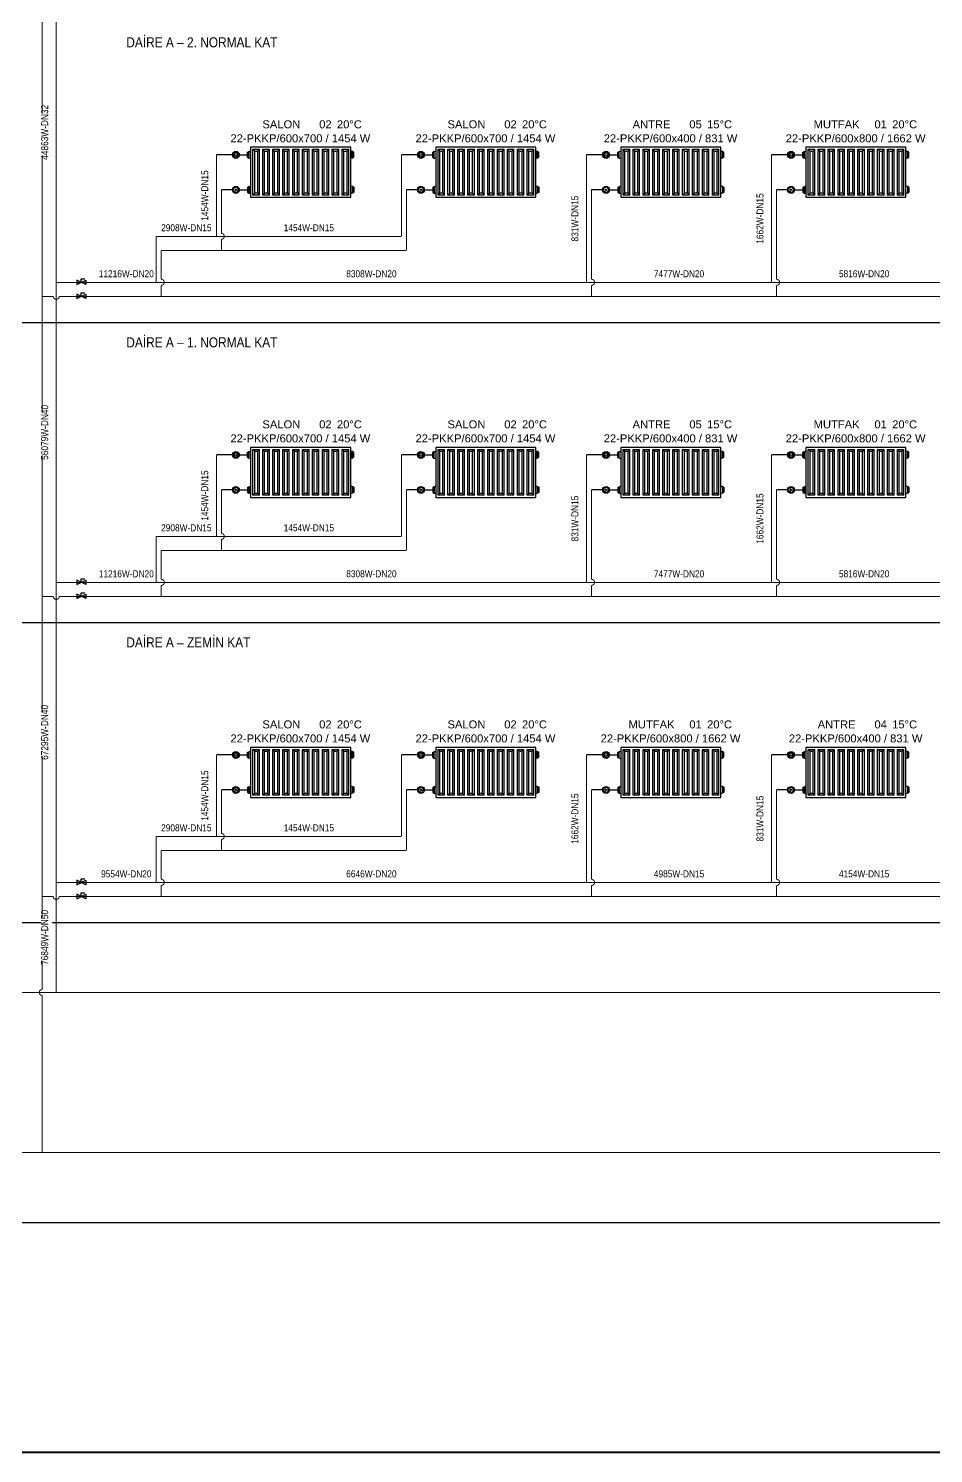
# Model space of a CAD drawing. Header units: centimetres. Extents: x -61 to 10101, y -10257 to 1521.
# Drawn here: x 1172 to 2077, y -4431 to -3006 of the extents above; entities that cross this region are included whole.
import ezdxf
from ezdxf.enums import TextEntityAlignment as Align

# ---------------------------------------------------------------- set-up
doc = ezdxf.new("R2010")
doc.units = ezdxf.units.CM
doc.linetypes.add('DASHED', pattern=[1.524, 1.27, -0.254])
doc.linetypes.add('ISITMA DONUS HATTI', pattern=[1.66, 1.57, -0.02, -0.07])
for name, color, linetype in [('MTY-ISITMA-DONUS-BORU', 30, 'ISITMA DONUS HATTI'), ('MTY-ISITMA-GIDIS-BORU', 10, 'Continuous'), ('MTY-RADYATÖR', 2, 'Continuous'), ('MTY-VANA', 1, 'Continuous'), ('ROTAS-ISITMA-CAP', 41, 'Continuous'), ('ROTAS-ISITMA-DONUS', 30, 'DASHED'), ('ROTAS-ISITMA-GIDIS', 10, 'Continuous'), ('ROTAS-KAT-BANDI', 8, 'Continuous'), ('ROTAS-MASKE', 7, 'Continuous'), ('ROTAS-PAFTA', 7, 'Continuous'), ('ROTAS-RADYATOR', 2, 'Continuous'), ('ROTAS-VANA', 1, 'Continuous'), ('ROTAS-YAZI', 7, 'Continuous')]:
    doc.layers.add(name, color=color, linetype=linetype)
doc.styles.add('MTYCAPLT', font='arial.ttf', dxfattribs={"width": 0.65, "height": 1})
doc.styles.add('ROTAS', font='arial.ttf')

# ---------------------------------------------------------------- blocks, each defined once
blk = doc.blocks.new('MTY-RADYATOR KOLON')
at = {"layer": 'MTY-ISITMA-DONUS-BORU'}
for p, q in [((11, 22.5), (0, 22.5)), ((17.9, 22.5), (26.3, 22.5))]:
    blk.add_line(p, q, dxfattribs=at)
at = {"layer": 'MTY-ISITMA-GIDIS-BORU'}
for p, q in [((11, 57.5), (-5, 57.5)), ((17.9, 57.5), (26.3, 57.5))]:
    blk.add_line(p, q, dxfattribs=at)
at = {"layer": 'MTY-RADYATÖR', "color": 15}
for p, q in [((11.7, 57.5), (12.5, 57.5)), ((12.3, 58.4), (11.9, 58.5)), ((12.8, 59.1), (12.5, 59.4)), ((13.4, 60), (13.6, 59.6)), ((14.5, 60.2), (14.5, 59.4)), ((15.5, 60), (15.3, 59.6)), ((16.1, 59.1), (16.4, 59.4)), ((17.2, 57.5), (16.4, 57.5)), ((16.6, 58.4), (17, 58.5)), ((26.3, 60.2), (27.2, 60.2)), ((26.3, 58.8), (26.3, 60.2)), ((26.3, 58.8), (27.2, 58.8)), ((26.3, 56.2), (26.3, 58.8)), ((27.2, 60.2), (27.2, 60.7)), ((27.2, 60.7), (27.8, 60.7)), ((27.2, 58.8), (27.2, 60.2)), ((27.2, 56.2), (27.2, 58.8)), ((27.8, 60.9), (28.8, 61)), ((27.8, 60.7), (27.8, 60.9)), ((27.8, 54.3), (27.8, 60.7)), ((31.6, 17.2), (31.6, 63)), ((31.6, 63), (38.2, 63)), ((33.4, 61.3), (31.6, 63)), ((33.4, 19), (33.4, 61.3)), ((33.4, 61.3), (36.5, 61.3)), ((36.5, 61.3), (38.2, 63)), ((36.5, 19), (36.5, 61.3)), ((38.2, 17.2), (38.2, 63)), ((41.5, 17.2), (41.5, 63)), ((43.3, 61.3), (41.5, 63)), ((41.5, 63), (48.1, 63)), ((43.3, 19), (43.3, 61.3)), ((43.3, 61.3), (46.4, 61.3)), ((46.4, 61.3), (48.1, 63)), ((46.4, 19), (46.4, 61.3)), ((48.1, 17.2), (48.1, 63)), ((51.5, 17.2), (51.5, 63)), ((53.2, 61.3), (51.5, 63)), ((51.5, 63), (58, 63)), ((53.2, 19), (53.2, 61.3)), ((53.2, 61.3), (56.3, 61.3)), ((56.3, 61.3), (58, 63)), ((56.3, 19), (56.3, 61.3)), ((58, 17.2), (58, 63)), ((61.4, 17.2), (61.4, 63)), ((61.4, 63), (67.9, 63)), ((63.1, 61.3), (61.4, 63)), ((63.1, 19), (63.1, 61.3)), ((63.1, 61.3), (66.2, 61.3)), ((66.2, 61.3), (67.9, 63)), ((66.2, 19), (66.2, 61.3)), ((67.9, 17.2), (67.9, 63)), ((71.3, 17.2), (71.3, 63)), ((71.3, 63), (77.8, 63)), ((73, 61.3), (71.3, 63)), ((73, 19), (73, 61.3)), ((73, 61.3), (76.1, 61.3)), ((76.1, 61.3), (77.8, 63)), ((76.1, 19), (76.1, 61.3)), ((77.8, 17.2), (77.8, 63)), ((81.2, 17.2), (81.2, 63)), ((81.2, 63), (87.7, 63)), ((82.9, 61.3), (81.2, 63)), ((82.9, 19), (82.9, 61.3)), ((82.9, 61.3), (86, 61.3)), ((86, 61.3), (87.7, 63)), ((86, 19), (86, 61.3)), ((87.7, 17.2), (87.7, 63)), ((91.1, 17.2), (91.1, 63)), ((91.1, 63), (97.6, 63)), ((92.8, 61.3), (91.1, 63)), ((92.8, 19), (92.8, 61.3)), ((92.8, 61.3), (95.9, 61.3)), ((95.9, 61.3), (97.6, 63)), ((95.9, 19), (95.9, 61.3)), ((97.6, 17.2), (97.6, 63)), ((101, 17.2), (101, 63)), ((101, 63), (107.5, 63)), ((102.7, 61.3), (101, 63)), ((102.7, 19), (102.7, 61.3)), ((102.7, 61.3), (105.8, 61.3)), ((105.8, 61.3), (107.5, 63)), ((105.8, 19), (105.8, 61.3)), ((107.5, 17.2), (107.5, 63)), ((110.9, 17.2), (110.9, 63)), ((110.9, 63), (117.4, 63)), ((112.6, 61.3), (110.9, 63)), ((112.6, 19), (112.6, 61.3)), ((112.6, 61.3), (115.7, 61.3)), ((115.7, 61.3), (117.4, 63)), ((115.7, 19), (115.7, 61.3)), ((117.4, 17.2), (117.4, 63)), ((120.8, 17.2), (120.8, 63)), ((120.8, 63), (127.3, 63)), ((122.5, 61.3), (120.8, 63)), ((122.5, 19), (122.5, 61.3)), ((122.5, 61.3), (125.6, 61.3)), ((125.6, 61.3), (127.3, 63)), ((125.6, 19), (125.6, 61.3)), ((127.3, 17.2), (127.3, 63)), ((130.8, 60.9), (129.8, 61)), ((130.8, 60.7), (130.8, 60.9)), ((130.8, 54.3), (130.8, 60.7)), ((131.4, 60.7), (130.8, 60.7)), ((131.4, 60.2), (131.4, 60.7)), ((132.3, 60.2), (131.4, 60.2)), ((131.4, 58.8), (131.4, 60.2)), ((132.3, 58.8), (131.4, 58.8)), ((131.4, 56.2), (131.4, 58.8)), ((132.3, 58.8), (132.3, 60.2)), ((132.3, 56.2), (132.3, 58.8)), ((12.3, 56.6), (11.9, 56.5)), ((12.8, 55.9), (12.5, 55.6)), ((13.4, 55), (13.6, 55.4)), ((14.5, 54.8), (14.5, 55.6)), ((15.5, 55), (15.3, 55.4)), ((16.1, 55.9), (16.4, 55.6)), ((16.6, 56.6), (17, 56.5)), ((26.3, 56.2), (27.2, 56.2)), ((26.3, 54.8), (26.3, 56.2)), ((26.3, 54.8), (27.2, 54.8)), ((27.2, 54.8), (27.2, 56.2)), ((27.2, 54.3), (27.2, 54.8)), ((27.2, 54.3), (27.8, 54.3)), ((27.8, 54.1), (27.8, 54.3)), ((27.8, 54.1), (28.8, 54)), ((130.8, 54.1), (129.8, 54)), ((131.4, 54.3), (130.8, 54.3)), ((130.8, 54.1), (130.8, 54.3)), ((132.3, 56.2), (131.4, 56.2)), ((131.4, 54.8), (131.4, 56.2)), ((132.3, 54.8), (131.4, 54.8)), ((131.4, 54.3), (131.4, 54.8)), ((132.3, 54.8), (132.3, 56.2)), ((15.2, 22.5), (13.8, 22.5)), ((26.3, 25.2), (27.2, 25.2)), ((26.3, 25.2), (26.3, 23.8)), ((26.3, 23.8), (27.2, 23.8)), ((26.3, 23.8), (26.3, 21.2)), ((26.3, 21.2), (27.2, 21.2)), ((26.3, 21.2), (26.3, 19.8)), ((26.3, 19.8), (27.2, 19.8)), ((27.2, 25.7), (27.8, 25.7)), ((27.2, 25.7), (27.2, 25.2)), ((27.2, 25.2), (27.2, 23.8)), ((27.2, 23.8), (27.2, 21.2)), ((27.2, 21.2), (27.2, 19.8)), ((27.2, 19.8), (27.2, 19.3)), ((27.2, 19.3), (27.8, 19.3)), ((27.8, 25.9), (28.8, 26)), ((27.8, 25.9), (27.8, 25.7)), ((27.8, 25.7), (27.8, 19.3)), ((27.8, 19.3), (27.8, 19.1)), ((27.8, 19.1), (28.8, 19)), ((33.4, 19), (31.6, 17.2)), ((38.2, 17.2), (31.6, 17.2)), ((36.5, 19), (33.4, 19)), ((36.5, 19), (38.2, 17.2)), ((43.3, 19), (41.5, 17.2)), ((48.1, 17.2), (41.5, 17.2)), ((46.4, 19), (43.3, 19)), ((46.4, 19), (48.1, 17.2)), ((53.2, 19), (51.5, 17.2)), ((58, 17.2), (51.5, 17.2)), ((56.3, 19), (53.2, 19)), ((56.3, 19), (58, 17.2)), ((63.1, 19), (61.4, 17.2)), ((67.9, 17.2), (61.4, 17.2)), ((66.2, 19), (63.1, 19)), ((66.2, 19), (67.9, 17.2)), ((73, 19), (71.3, 17.2)), ((77.8, 17.2), (71.3, 17.2)), ((76.1, 19), (73, 19)), ((76.1, 19), (77.8, 17.2)), ((82.9, 19), (81.2, 17.2)), ((87.7, 17.2), (81.2, 17.2)), ((86, 19), (82.9, 19)), ((86, 19), (87.7, 17.2)), ((92.8, 19), (91.1, 17.2)), ((97.6, 17.2), (91.1, 17.2)), ((95.9, 19), (92.8, 19)), ((95.9, 19), (97.6, 17.2)), ((102.7, 19), (101, 17.2)), ((107.5, 17.2), (101, 17.2)), ((105.8, 19), (102.7, 19)), ((105.8, 19), (107.5, 17.2)), ((112.6, 19), (110.9, 17.2)), ((117.4, 17.2), (110.9, 17.2)), ((115.7, 19), (112.6, 19)), ((115.7, 19), (117.4, 17.2)), ((122.5, 19), (120.8, 17.2)), ((127.3, 17.2), (120.8, 17.2)), ((125.6, 19), (122.5, 19)), ((125.6, 19), (127.3, 17.2)), ((130.8, 25.9), (129.8, 26)), ((130.8, 19.1), (129.8, 19)), ((130.8, 25.9), (130.8, 25.7)), ((130.8, 25.7), (130.8, 19.3)), ((131.4, 25.7), (130.8, 25.7)), ((130.8, 19.3), (130.8, 19.1)), ((131.4, 19.3), (130.8, 19.3)), ((131.4, 25.7), (131.4, 25.2)), ((132.3, 25.2), (131.4, 25.2)), ((131.4, 25.2), (131.4, 23.8)), ((132.3, 23.8), (131.4, 23.8)), ((131.4, 23.8), (131.4, 21.2)), ((132.3, 21.2), (131.4, 21.2)), ((131.4, 21.2), (131.4, 19.8)), ((132.3, 19.8), (131.4, 19.8)), ((131.4, 19.8), (131.4, 19.3)), ((132.3, 25.2), (132.3, 23.8)), ((132.3, 23.8), (132.3, 21.2)), ((132.3, 21.2), (132.3, 19.8))]:
    blk.add_line(p, q, dxfattribs=at)
blk.add_lwpolyline([(129.3, 65), (29.3, 65), (29.3, 15), (129.3, 15)], close=True, dxfattribs=at)
for centre, radius in [((14.5, 57.5), 3.45), ((14.5, 57.5), 2.72), ((14.5, 57.5), 1.41), ((14.5, 22.5), 3.45), ((14.5, 22.5), 0.697)]:
    blk.add_circle(centre, radius, dxfattribs=at)
for centre, radius, start, end in [((28.7, 61.6), 0.575, 274, 350), ((129.8, 61.6), 0.575, 190, 266), ((28.7, 53.4), 0.575, 10, 86), ((129.8, 53.4), 0.575, 94, 170), ((12.6, 23.9), 0.622, 108, 180), ((10.3, 22.5), 2.15, 320.2532, 39.7468), ((12.6, 21.1), 0.622, 180, 252), ((12.5, 28.5), 4.01, 267.9571, 308.0429), ((13.1, 18.2), 2.44, 37.6114, 106.3886), ((15.2, 24.7), 0.622, 36, 108), ((15.2, 20.3), 0.622, 252, 324), ((18.5, 25.4), 2.8, 186.5365, 245.4635), ((18.3, 19.7), 2.6, 112.1116, 175.8884), ((16.8, 22.5), 0.622, 324, 36), ((28.7, 26.6), 0.575, 274, 350), ((28.7, 18.4), 0.575, 10, 86), ((129.8, 26.6), 0.575, 190, 266), ((129.8, 18.4), 0.575, 94, 170)]:
    blk.add_arc(centre, radius, start, end, dxfattribs=at)
at = {"layer": 'MTY-RADYATÖR', "color": 2, "style": 'MTYCAPLT', "width": 0.65}
for tag, p, height in [('MAHAL_001', (63.5, 86), 10), ('RAD_001', (69.6, 72.5), 10), ('NO_001', (33.9, 42.2), 15), ('DERECE_001', (86.3, 32.4), 10)]:
    blk.add_attdef(tag, p, '', height=height, dxfattribs=at)
blk = doc.blocks.new('MTY-KURESEL VANA')
at = {"layer": 'MTY-VANA'}
for p, q in [((0, 0), (0, 8)), ((0, 8), (8, 8))]:
    blk.add_line(p, q, dxfattribs=at)
blk.add_lwpolyline([(-10, 5), (-10, -5), (10, 5), (10, -5), (-10, 5)], dxfattribs=at)
at = {"layer": 'MTY-VANA', "style": 'MTYCAPLT', "width": 0.65}
blk.add_attdef('CAP', text='', height=10, dxfattribs=at).set_placement((-1.1, 0), align=Align.CENTER)

msp = doc.modelspace()

# ---------------------------------------------------------------- linework, layer by layer
at = {"layer": 'ROTAS-ISITMA-DONUS', "ltscale": 12, "const_width": 1}
for points in [[(1186, -4130), (1186, -3973, -1), (1186, -3967), (1186, -1955)], [(1365, -3228), (1365, -3217, 1), (1365, -3211), (1365, -3167.5)], [(1735, -3274), (1735, -3263, 1), (1735, -3257), (1735, -3167.5)], [(1920, -3274), (1920, -3263, 1), (1920, -3257), (1920, -3167.5)], [(1305, -3274), (1305, -3263, 1), (1305, -3257), (1305, -3228)], [(1186, -3274), (1197, -3274, 1), (1203, -3274), (1240, -3274)], [(1365, -3528), (1365, -3517, 1), (1365, -3511), (1365, -3467.5)], [(1735, -3574), (1735, -3563, 1), (1735, -3557), (1735, -3467.5)], [(1920, -3574), (1920, -3563, 1), (1920, -3557), (1920, -3467.5)], [(1305, -3574), (1305, -3563, 1), (1305, -3557), (1305, -3528)], [(1186, -3574), (1197, -3574, 1), (1203, -3574), (1240, -3574)], [(1365, -3828), (1365, -3817, 1), (1365, -3811), (1365, -3767.5)], [(1735, -3874), (1735, -3863, 1), (1735, -3857), (1735, -3767.5)], [(1920, -3874), (1920, -3863, 1), (1920, -3857), (1920, -3767.5)], [(1305, -3874), (1305, -3863, 1), (1305, -3857), (1305, -3828)], [(1186, -3874), (1197, -3874, 1), (1203, -3874), (1240, -3874)]]:
    msp.add_lwpolyline(points, format="xyb", dxfattribs=at)
for points in [[(1550, -3228), (1550, -3167.5)], [(1305, -3228), (1550, -3228)], [(1240, -3274), (2660, -3274)], [(1550, -3528), (1550, -3467.5)], [(1305, -3528), (1550, -3528)], [(1240, -3574), (2660, -3574)], [(1550, -3828), (1550, -3767.5)], [(1305, -3828), (1550, -3828)], [(1240, -3874), (2475, -3874)], [(312, -4130), (3286, -4130)]]:
    msp.add_lwpolyline(points, dxfattribs=at)
at = {"layer": 'ROTAS-ISITMA-GIDIS', "const_width": 1}
for points in [[(1200, -3970), (1200, -1940)], [(1360, -3214), (1360, -3132.5)], [(1545, -3214), (1545, -3132.5)], [(1730, -3260), (1730, -3132.5)], [(1915, -3260), (1915, -3132.5)], [(1300, -3260), (1300, -3214)], [(1300, -3214), (1545, -3214)], [(1200, -3260), (1240, -3260)], [(1240, -3260), (2655, -3260)], [(1360, -3514), (1360, -3432.5)], [(1545, -3514), (1545, -3432.5)], [(1730, -3560), (1730, -3432.5)], [(1915, -3560), (1915, -3432.5)], [(1300, -3560), (1300, -3514)], [(1300, -3514), (1545, -3514)], [(1200, -3560), (1240, -3560)], [(1240, -3560), (2655, -3560)], [(1360, -3814), (1360, -3732.5)], [(1545, -3814), (1545, -3732.5)], [(1730, -3860), (1730, -3732.5)], [(1915, -3860), (1915, -3732.5)], [(1300, -3860), (1300, -3814)], [(1300, -3814), (1545, -3814)], [(1200, -3860), (1240, -3860)], [(1240, -3860), (2470, -3860)], [(312, -3970), (3300, -3970), (3300, -3970)]]:
    msp.add_lwpolyline(points, dxfattribs=at)
at = {"layer": 'ROTAS-KAT-BANDI'}
for points in [[(0, -3300), (5400, -3300)], [(0, -3600), (5400, -3600)], [(0, -3900), (5400, -3900)], [(0, -4200), (5400, -4200)]]:
    msp.add_lwpolyline(points, dxfattribs=at)

# ---------------------------------------------------------------- block references
at = {"layer": 'ROTAS-VANA', "xscale": 0.45, "yscale": 0.45}
for p in [(1225, -3260), (1225, -3274), (1225, -3560), (1225, -3574), (1225, -3860), (1225, -3874)]:
    msp.add_blockref('MTY-KURESEL VANA', p, dxfattribs=at)

# ---------------------------------------------------------------- wipeouts: each hides what was drawn before it
for points in [[(1267.5, -3030.5), (1389.8, -3030.5), (1389.8, -3015.5), (1267.5, -3015.5)], [(1382.4, -3122), (1501.6, -3122), (1501.6, -3110), (1382.4, -3110)], [(1567.4, -3122), (1686.6, -3122), (1686.6, -3110), (1567.4, -3110)], [(1754.8, -3122), (1869.2, -3122), (1869.2, -3110), (1754.8, -3110)], [(1937.4, -3122), (2056.6, -3122), (2056.6, -3110), (1937.4, -3110)], [(1267.5, -3330.5), (1389.8, -3330.5), (1389.8, -3315.5), (1267.5, -3315.5)], [(1382.4, -3422), (1501.6, -3422), (1501.6, -3410), (1382.4, -3410)], [(1567.4, -3422), (1686.6, -3422), (1686.6, -3410), (1567.4, -3410)], [(1754.8, -3422), (1869.2, -3422), (1869.2, -3410), (1754.8, -3410)], [(1937.4, -3422), (2056.6, -3422), (2056.6, -3410), (1937.4, -3410)], [(1267.5, -3630.5), (1369.4, -3630.5), (1369.4, -3615.5), (1267.5, -3615.5)], [(1382.4, -3722), (1501.6, -3722), (1501.6, -3710), (1382.4, -3710)], [(1567.4, -3722), (1686.6, -3722), (1686.6, -3710), (1567.4, -3710)], [(1752.4, -3722), (1871.6, -3722), (1871.6, -3710), (1752.4, -3710)], [(1939.8, -3722), (2054.2, -3722), (2054.2, -3710), (1939.8, -3710)]]:
    msp.add_wipeout(points).dxf.layer = 'ROTAS-MASKE'

# ---------------------------------------------------------------- next in the draw order: texts
at = {"layer": 'ROTAS-YAZI', "style": 'ROTAS', "width": 0.85}
for s, p in [('DAİRE A – 2. NORMAL KAT', (1270, -3028)), ('DAİRE A – 1. NORMAL KAT', (1270, -3328)), ('DAİRE A – ZEMİN KAT', (1270, -3628))]:
    msp.add_text(s, height=10, dxfattribs=at).set_placement(p, align=Align.BOTTOM_LEFT)

# ---------------------------------------------------------------- next in the draw order: wipeouts: each hides what was drawn before it
for points in [[(1195.8, -3133.1), (1195.8, -3090.4), (1185.2, -3090.4), (1185.2, -3133.1)], [(1409, -3108), (1437, -3108), (1437, -3096), (1409, -3096)], [(1460.2, -3108), (1473.8, -3108), (1473.8, -3096), (1460.2, -3096)], [(1594, -3108), (1622, -3108), (1622, -3096), (1594, -3096)], [(1645.2, -3108), (1658.8, -3108), (1658.8, -3096), (1645.2, -3096)], [(1779, -3108), (1807, -3108), (1807, -3096), (1779, -3096)], [(1830.2, -3108), (1843.8, -3108), (1843.8, -3096), (1830.2, -3096)], [(1961.6, -3108), (1994.4, -3108), (1994.4, -3096), (1961.6, -3096)], [(2015.2, -3108), (2028.8, -3108), (2028.8, -3096), (2015.2, -3096)], [(1431.2, -3212.8), (1470.3, -3212.8), (1470.3, -3202.2), (1431.2, -3202.2)], [(1246.9, -3258.8), (1289.6, -3258.8), (1289.6, -3248.2), (1246.9, -3248.2)], [(1493.7, -3258.8), (1532.8, -3258.8), (1532.8, -3248.2), (1493.7, -3248.2)], [(1801.2, -3258.8), (1840.3, -3258.8), (1840.3, -3248.2), (1801.2, -3248.2)], [(1986.2, -3258.8), (2025.3, -3258.8), (2025.3, -3248.2), (1986.2, -3248.2)], [(1195.8, -3433.1), (1195.8, -3390.4), (1185.2, -3390.4), (1185.2, -3433.1)], [(1409, -3408), (1437, -3408), (1437, -3396), (1409, -3396)], [(1460.2, -3408), (1473.8, -3408), (1473.8, -3396), (1460.2, -3396)], [(1594, -3408), (1622, -3408), (1622, -3396), (1594, -3396)], [(1645.2, -3408), (1658.8, -3408), (1658.8, -3396), (1645.2, -3396)], [(1779, -3408), (1807, -3408), (1807, -3396), (1779, -3396)], [(1830.2, -3408), (1843.8, -3408), (1843.8, -3396), (1830.2, -3396)], [(1961.6, -3408), (1994.4, -3408), (1994.4, -3396), (1961.6, -3396)], [(2015.2, -3408), (2028.8, -3408), (2028.8, -3396), (2015.2, -3396)], [(1431.2, -3512.8), (1470.3, -3512.8), (1470.3, -3502.2), (1431.2, -3502.2)], [(1246.9, -3558.8), (1289.6, -3558.8), (1289.6, -3548.2), (1246.9, -3548.2)], [(1493.7, -3558.8), (1532.8, -3558.8), (1532.8, -3548.2), (1493.7, -3548.2)], [(1801.2, -3558.8), (1840.3, -3558.8), (1840.3, -3548.2), (1801.2, -3548.2)], [(1986.2, -3558.8), (2025.3, -3558.8), (2025.3, -3548.2), (1986.2, -3548.2)], [(1195.8, -3733.1), (1195.8, -3690.4), (1185.2, -3690.4), (1185.2, -3733.1)], [(1409, -3708), (1437, -3708), (1437, -3696), (1409, -3696)], [(1460.2, -3708), (1473.8, -3708), (1473.8, -3696), (1460.2, -3696)], [(1594, -3708), (1622, -3708), (1622, -3696), (1594, -3696)], [(1645.2, -3708), (1658.8, -3708), (1658.8, -3696), (1645.2, -3696)], [(1776.6, -3708), (1809.4, -3708), (1809.4, -3696), (1776.6, -3696)], [(1830.2, -3708), (1843.8, -3708), (1843.8, -3696), (1830.2, -3696)], [(1964, -3708), (1992, -3708), (1992, -3696), (1964, -3696)], [(2015.2, -3708), (2028.8, -3708), (2028.8, -3696), (2015.2, -3696)], [(1431.2, -3812.8), (1470.3, -3812.8), (1470.3, -3802.2), (1431.2, -3802.2)], [(1248.7, -3858.8), (1287.8, -3858.8), (1287.8, -3848.2), (1248.7, -3848.2)], [(1493.7, -3858.8), (1532.8, -3858.8), (1532.8, -3848.2), (1493.7, -3848.2)], [(1801.2, -3858.8), (1840.3, -3858.8), (1840.3, -3848.2), (1801.2, -3848.2)], [(1986.2, -3858.8), (2025.3, -3858.8), (2025.3, -3848.2), (1986.2, -3848.2)], [(1195.8, -3938.1), (1195.8, -3895.4), (1185.2, -3895.4), (1185.2, -3938.1)]]:
    msp.add_wipeout(points).dxf.layer = 'ROTAS-MASKE'

# ---------------------------------------------------------------- next in the draw order: texts
at = {"layer": 'ROTAS-ISITMA-CAP', "style": 'ROTAS', "width": 0.85}
for s, p in [('44863W-DN32', (1194, -3110)), ('56079W-DN40', (1194, -3410)), ('67295W-DN40', (1194, -3710)), ('76849W-DN50', (1194, -3915))]:
    msp.add_text(s, height=7, rotation=90, dxfattribs=at).set_placement(p, align=Align.BOTTOM_CENTER)
for s, p in [('1454W-DN15', (1452.5, -3211)), ('11216W-DN20', (1270, -3257)), ('8308W-DN20', (1515, -3257)), ('7477W-DN20', (1822.5, -3257)), ('5816W-DN20', (2007.5, -3257)), ('1454W-DN15', (1452.5, -3511)), ('11216W-DN20', (1270, -3557)), ('8308W-DN20', (1515, -3557)), ('7477W-DN20', (1822.5, -3557)), ('5816W-DN20', (2007.5, -3557)), ('1454W-DN15', (1452.5, -3811)), ('9554W-DN20', (1270, -3857)), ('6646W-DN20', (1515, -3857)), ('4985W-DN15', (1822.5, -3857)), ('4154W-DN15', (2007.5, -3857))]:
    msp.add_text(s, height=7, dxfattribs=at).set_placement(p, align=Align.BOTTOM_CENTER)

# ---------------------------------------------------------------- next in the draw order: wipeouts: each hides what was drawn before it
for points in [[(1479.4, -3108), (1502.6, -3108), (1502.6, -3096), (1479.4, -3096)], [(1664.4, -3108), (1687.6, -3108), (1687.6, -3096), (1664.4, -3096)], [(1849.4, -3108), (1872.6, -3108), (1872.6, -3096), (1849.4, -3096)], [(2034.4, -3108), (2057.6, -3108), (2057.6, -3096), (2034.4, -3096)], [(1479.4, -3408), (1502.6, -3408), (1502.6, -3396), (1479.4, -3396)], [(1664.4, -3408), (1687.6, -3408), (1687.6, -3396), (1664.4, -3396)], [(1849.4, -3408), (1872.6, -3408), (1872.6, -3396), (1849.4, -3396)], [(2034.4, -3408), (2057.6, -3408), (2057.6, -3396), (2034.4, -3396)], [(1479.4, -3708), (1502.6, -3708), (1502.6, -3696), (1479.4, -3696)], [(1664.4, -3708), (1687.6, -3708), (1687.6, -3696), (1664.4, -3696)], [(1849.4, -3708), (1872.6, -3708), (1872.6, -3696), (1849.4, -3696)], [(2034.4, -3708), (2057.6, -3708), (2057.6, -3696), (2034.4, -3696)]]:
    msp.add_wipeout(points).dxf.layer = 'ROTAS-MASKE'

# ---------------------------------------------------------------- next in the draw order: block references
at = {"layer": 'ROTAS-RADYATOR'}
ref = msp.add_blockref('MTY-RADYATOR KOLON', (1365, -3190), dxfattribs=at)
ref.add_attrib('RAD_001', '22-PKKP/600x700 / 1454 W', dxfattribs={"layer": 'MTY-RADYATÖR', "color": 2, "height": 8, "style": 'MTYCAPLT'}).set_placement((1444, -3116), align=Align.MIDDLE_CENTER)
ref.add_attrib('NO_001', '02', dxfattribs={"layer": 'MTY-RADYATÖR', "color": 2, "height": 8, "style": 'MTYCAPLT'}).set_placement((1469, -3102), align=Align.MIDDLE_CENTER)
ref.add_attrib('DERECE_001', '20°C', dxfattribs={"layer": 'MTY-RADYATÖR', "color": 2, "height": 8, "style": 'MTYCAPLT'}).set_placement((1493, -3102), align=Align.MIDDLE_CENTER)
ref.add_attrib('MAHAL_001', 'SALON', dxfattribs={"layer": 'MTY-RADYATÖR', "color": 2, "height": 8, "style": 'MTYCAPLT'}).set_placement((1425, -3102), align=Align.MIDDLE_CENTER)
ref = msp.add_blockref('MTY-RADYATOR KOLON', (1550, -3190), dxfattribs=at)
ref.add_attrib('RAD_001', '22-PKKP/600x700 / 1454 W', dxfattribs={"layer": 'MTY-RADYATÖR', "color": 2, "height": 8, "style": 'MTYCAPLT'}).set_placement((1629, -3116), align=Align.MIDDLE_CENTER)
ref.add_attrib('NO_001', '02', dxfattribs={"layer": 'MTY-RADYATÖR', "color": 2, "height": 8, "style": 'MTYCAPLT'}).set_placement((1654, -3102), align=Align.MIDDLE_CENTER)
ref.add_attrib('DERECE_001', '20°C', dxfattribs={"layer": 'MTY-RADYATÖR', "color": 2, "height": 8, "style": 'MTYCAPLT'}).set_placement((1678, -3102), align=Align.MIDDLE_CENTER)
ref.add_attrib('MAHAL_001', 'SALON', dxfattribs={"layer": 'MTY-RADYATÖR', "color": 2, "height": 8, "style": 'MTYCAPLT'}).set_placement((1610, -3102), align=Align.MIDDLE_CENTER)
ref = msp.add_blockref('MTY-RADYATOR KOLON', (1735, -3190), dxfattribs=at)
ref.add_attrib('RAD_001', '22-PKKP/600x400 / 831 W', dxfattribs={"layer": 'MTY-RADYATÖR', "color": 2, "height": 8, "style": 'MTYCAPLT'}).set_placement((1814, -3116), align=Align.MIDDLE_CENTER)
ref.add_attrib('NO_001', '05', dxfattribs={"layer": 'MTY-RADYATÖR', "color": 2, "height": 8, "style": 'MTYCAPLT'}).set_placement((1839, -3102), align=Align.MIDDLE_CENTER)
ref.add_attrib('DERECE_001', '15°C', dxfattribs={"layer": 'MTY-RADYATÖR', "color": 2, "height": 8, "style": 'MTYCAPLT'}).set_placement((1863, -3102), align=Align.MIDDLE_CENTER)
ref.add_attrib('MAHAL_001', 'ANTRE', dxfattribs={"layer": 'MTY-RADYATÖR', "color": 2, "height": 8, "style": 'MTYCAPLT'}).set_placement((1795, -3102), align=Align.MIDDLE_CENTER)
ref = msp.add_blockref('MTY-RADYATOR KOLON', (1920, -3190), dxfattribs=at)
ref.add_attrib('RAD_001', '22-PKKP/600x800 / 1662 W', dxfattribs={"layer": 'MTY-RADYATÖR', "color": 2, "height": 8, "style": 'MTYCAPLT'}).set_placement((1999, -3116), align=Align.MIDDLE_CENTER)
ref.add_attrib('NO_001', '01', dxfattribs={"layer": 'MTY-RADYATÖR', "color": 2, "height": 8, "style": 'MTYCAPLT'}).set_placement((2024, -3102), align=Align.MIDDLE_CENTER)
ref.add_attrib('DERECE_001', '20°C', dxfattribs={"layer": 'MTY-RADYATÖR', "color": 2, "height": 8, "style": 'MTYCAPLT'}).set_placement((2048, -3102), align=Align.MIDDLE_CENTER)
ref.add_attrib('MAHAL_001', 'MUTFAK', dxfattribs={"layer": 'MTY-RADYATÖR', "color": 2, "height": 8, "style": 'MTYCAPLT'}).set_placement((1980, -3102), align=Align.MIDDLE_CENTER)
ref = msp.add_blockref('MTY-RADYATOR KOLON', (1365, -3490), dxfattribs=at)
ref.add_attrib('RAD_001', '22-PKKP/600x700 / 1454 W', dxfattribs={"layer": 'MTY-RADYATÖR', "color": 2, "height": 8, "style": 'MTYCAPLT'}).set_placement((1444, -3416), align=Align.MIDDLE_CENTER)
ref.add_attrib('NO_001', '02', dxfattribs={"layer": 'MTY-RADYATÖR', "color": 2, "height": 8, "style": 'MTYCAPLT'}).set_placement((1469, -3402), align=Align.MIDDLE_CENTER)
ref.add_attrib('DERECE_001', '20°C', dxfattribs={"layer": 'MTY-RADYATÖR', "color": 2, "height": 8, "style": 'MTYCAPLT'}).set_placement((1493, -3402), align=Align.MIDDLE_CENTER)
ref.add_attrib('MAHAL_001', 'SALON', dxfattribs={"layer": 'MTY-RADYATÖR', "color": 2, "height": 8, "style": 'MTYCAPLT'}).set_placement((1425, -3402), align=Align.MIDDLE_CENTER)
ref = msp.add_blockref('MTY-RADYATOR KOLON', (1550, -3490), dxfattribs=at)
ref.add_attrib('RAD_001', '22-PKKP/600x700 / 1454 W', dxfattribs={"layer": 'MTY-RADYATÖR', "color": 2, "height": 8, "style": 'MTYCAPLT'}).set_placement((1629, -3416), align=Align.MIDDLE_CENTER)
ref.add_attrib('NO_001', '02', dxfattribs={"layer": 'MTY-RADYATÖR', "color": 2, "height": 8, "style": 'MTYCAPLT'}).set_placement((1654, -3402), align=Align.MIDDLE_CENTER)
ref.add_attrib('DERECE_001', '20°C', dxfattribs={"layer": 'MTY-RADYATÖR', "color": 2, "height": 8, "style": 'MTYCAPLT'}).set_placement((1678, -3402), align=Align.MIDDLE_CENTER)
ref.add_attrib('MAHAL_001', 'SALON', dxfattribs={"layer": 'MTY-RADYATÖR', "color": 2, "height": 8, "style": 'MTYCAPLT'}).set_placement((1610, -3402), align=Align.MIDDLE_CENTER)
ref = msp.add_blockref('MTY-RADYATOR KOLON', (1735, -3490), dxfattribs=at)
ref.add_attrib('RAD_001', '22-PKKP/600x400 / 831 W', dxfattribs={"layer": 'MTY-RADYATÖR', "color": 2, "height": 8, "style": 'MTYCAPLT'}).set_placement((1814, -3416), align=Align.MIDDLE_CENTER)
ref.add_attrib('NO_001', '05', dxfattribs={"layer": 'MTY-RADYATÖR', "color": 2, "height": 8, "style": 'MTYCAPLT'}).set_placement((1839, -3402), align=Align.MIDDLE_CENTER)
ref.add_attrib('DERECE_001', '15°C', dxfattribs={"layer": 'MTY-RADYATÖR', "color": 2, "height": 8, "style": 'MTYCAPLT'}).set_placement((1863, -3402), align=Align.MIDDLE_CENTER)
ref.add_attrib('MAHAL_001', 'ANTRE', dxfattribs={"layer": 'MTY-RADYATÖR', "color": 2, "height": 8, "style": 'MTYCAPLT'}).set_placement((1795, -3402), align=Align.MIDDLE_CENTER)
ref = msp.add_blockref('MTY-RADYATOR KOLON', (1920, -3490), dxfattribs=at)
ref.add_attrib('RAD_001', '22-PKKP/600x800 / 1662 W', dxfattribs={"layer": 'MTY-RADYATÖR', "color": 2, "height": 8, "style": 'MTYCAPLT'}).set_placement((1999, -3416), align=Align.MIDDLE_CENTER)
ref.add_attrib('NO_001', '01', dxfattribs={"layer": 'MTY-RADYATÖR', "color": 2, "height": 8, "style": 'MTYCAPLT'}).set_placement((2024, -3402), align=Align.MIDDLE_CENTER)
ref.add_attrib('DERECE_001', '20°C', dxfattribs={"layer": 'MTY-RADYATÖR', "color": 2, "height": 8, "style": 'MTYCAPLT'}).set_placement((2048, -3402), align=Align.MIDDLE_CENTER)
ref.add_attrib('MAHAL_001', 'MUTFAK', dxfattribs={"layer": 'MTY-RADYATÖR', "color": 2, "height": 8, "style": 'MTYCAPLT'}).set_placement((1980, -3402), align=Align.MIDDLE_CENTER)
ref = msp.add_blockref('MTY-RADYATOR KOLON', (1365, -3790), dxfattribs=at)
ref.add_attrib('RAD_001', '22-PKKP/600x700 / 1454 W', dxfattribs={"layer": 'MTY-RADYATÖR', "color": 2, "height": 8, "style": 'MTYCAPLT'}).set_placement((1444, -3716), align=Align.MIDDLE_CENTER)
ref.add_attrib('NO_001', '02', dxfattribs={"layer": 'MTY-RADYATÖR', "color": 2, "height": 8, "style": 'MTYCAPLT'}).set_placement((1469, -3702), align=Align.MIDDLE_CENTER)
ref.add_attrib('DERECE_001', '20°C', dxfattribs={"layer": 'MTY-RADYATÖR', "color": 2, "height": 8, "style": 'MTYCAPLT'}).set_placement((1493, -3702), align=Align.MIDDLE_CENTER)
ref.add_attrib('MAHAL_001', 'SALON', dxfattribs={"layer": 'MTY-RADYATÖR', "color": 2, "height": 8, "style": 'MTYCAPLT'}).set_placement((1425, -3702), align=Align.MIDDLE_CENTER)
ref = msp.add_blockref('MTY-RADYATOR KOLON', (1550, -3790), dxfattribs=at)
ref.add_attrib('RAD_001', '22-PKKP/600x700 / 1454 W', dxfattribs={"layer": 'MTY-RADYATÖR', "color": 2, "height": 8, "style": 'MTYCAPLT'}).set_placement((1629, -3716), align=Align.MIDDLE_CENTER)
ref.add_attrib('NO_001', '02', dxfattribs={"layer": 'MTY-RADYATÖR', "color": 2, "height": 8, "style": 'MTYCAPLT'}).set_placement((1654, -3702), align=Align.MIDDLE_CENTER)
ref.add_attrib('DERECE_001', '20°C', dxfattribs={"layer": 'MTY-RADYATÖR', "color": 2, "height": 8, "style": 'MTYCAPLT'}).set_placement((1678, -3702), align=Align.MIDDLE_CENTER)
ref.add_attrib('MAHAL_001', 'SALON', dxfattribs={"layer": 'MTY-RADYATÖR', "color": 2, "height": 8, "style": 'MTYCAPLT'}).set_placement((1610, -3702), align=Align.MIDDLE_CENTER)
ref = msp.add_blockref('MTY-RADYATOR KOLON', (1735, -3790), dxfattribs=at)
ref.add_attrib('RAD_001', '22-PKKP/600x800 / 1662 W', dxfattribs={"layer": 'MTY-RADYATÖR', "color": 2, "height": 8, "style": 'MTYCAPLT'}).set_placement((1814, -3716), align=Align.MIDDLE_CENTER)
ref.add_attrib('NO_001', '01', dxfattribs={"layer": 'MTY-RADYATÖR', "color": 2, "height": 8, "style": 'MTYCAPLT'}).set_placement((1839, -3702), align=Align.MIDDLE_CENTER)
ref.add_attrib('DERECE_001', '20°C', dxfattribs={"layer": 'MTY-RADYATÖR', "color": 2, "height": 8, "style": 'MTYCAPLT'}).set_placement((1863, -3702), align=Align.MIDDLE_CENTER)
ref.add_attrib('MAHAL_001', 'MUTFAK', dxfattribs={"layer": 'MTY-RADYATÖR', "color": 2, "height": 8, "style": 'MTYCAPLT'}).set_placement((1795, -3702), align=Align.MIDDLE_CENTER)
ref = msp.add_blockref('MTY-RADYATOR KOLON', (1920, -3790), dxfattribs=at)
ref.add_attrib('RAD_001', '22-PKKP/600x400 / 831 W', dxfattribs={"layer": 'MTY-RADYATÖR', "color": 2, "height": 8, "style": 'MTYCAPLT'}).set_placement((1999, -3716), align=Align.MIDDLE_CENTER)
ref.add_attrib('NO_001', '04', dxfattribs={"layer": 'MTY-RADYATÖR', "color": 2, "height": 8, "style": 'MTYCAPLT'}).set_placement((2024, -3702), align=Align.MIDDLE_CENTER)
ref.add_attrib('DERECE_001', '15°C', dxfattribs={"layer": 'MTY-RADYATÖR', "color": 2, "height": 8, "style": 'MTYCAPLT'}).set_placement((2048, -3702), align=Align.MIDDLE_CENTER)
ref.add_attrib('MAHAL_001', 'ANTRE', dxfattribs={"layer": 'MTY-RADYATÖR', "color": 2, "height": 8, "style": 'MTYCAPLT'}).set_placement((1980, -3702), align=Align.MIDDLE_CENTER)

# ---------------------------------------------------------------- next in the draw order: wipeouts: each hides what was drawn before it
for points in [[(1355.8, -3194.6), (1355.8, -3155.4), (1345.2, -3155.4), (1345.2, -3194.6)], [(1725.8, -3215.8), (1725.8, -3180.2), (1715.2, -3180.2), (1715.2, -3215.8)], [(1910.8, -3217.6), (1910.8, -3178.4), (1900.2, -3178.4), (1900.2, -3217.6)], [(1355.8, -3494.6), (1355.8, -3455.4), (1345.2, -3455.4), (1345.2, -3494.6)], [(1725.8, -3515.8), (1725.8, -3480.2), (1715.2, -3480.2), (1715.2, -3515.8)], [(1910.8, -3517.6), (1910.8, -3478.4), (1900.2, -3478.4), (1900.2, -3517.6)], [(1355.8, -3794.6), (1355.8, -3755.4), (1345.2, -3755.4), (1345.2, -3794.6)], [(1725.8, -3817.6), (1725.8, -3778.4), (1715.2, -3778.4), (1715.2, -3817.6)], [(1910.8, -3815.8), (1910.8, -3780.2), (1900.2, -3780.2), (1900.2, -3815.8)]]:
    msp.add_wipeout(points).dxf.layer = 'ROTAS-MASKE'

# ---------------------------------------------------------------- next in the draw order: texts
at = {"layer": 'ROTAS-ISITMA-CAP', "style": 'ROTAS', "width": 0.85}
for s, p in [('1454W-DN15', (1354, -3173.2)), ('831W-DN15', (1724, -3196.2)), ('1662W-DN15', (1909, -3196.2)), ('1454W-DN15', (1354, -3473.2)), ('831W-DN15', (1724, -3496.2)), ('1662W-DN15', (1909, -3496.2)), ('1454W-DN15', (1354, -3773.2)), ('1662W-DN15', (1724, -3796.2)), ('831W-DN15', (1909, -3796.2))]:
    msp.add_text(s, height=7, rotation=90, dxfattribs=at).set_placement(p, align=Align.BOTTOM_CENTER)

# ---------------------------------------------------------------- next in the draw order: wipeouts: each hides what was drawn before it
for points in [[(1308.7, -3212.8), (1347.8, -3212.8), (1347.8, -3202.2), (1308.7, -3202.2)], [(1308.7, -3512.8), (1347.8, -3512.8), (1347.8, -3502.2), (1308.7, -3502.2)], [(1308.7, -3812.8), (1347.8, -3812.8), (1347.8, -3802.2), (1308.7, -3802.2)]]:
    msp.add_wipeout(points).dxf.layer = 'ROTAS-MASKE'

# ---------------------------------------------------------------- next in the draw order: linework, layer by layer
at = {"layer": 'ROTAS-PAFTA', "const_width": 2}
msp.add_lwpolyline([(-40, -4430), (5440, -4430), (5440, -1580), (-40, -1580)], close=True, dxfattribs=at)

# ---------------------------------------------------------------- next in the draw order: texts
at = {"layer": 'ROTAS-ISITMA-CAP', "style": 'ROTAS', "width": 0.85}
for p in [(1330, -3211), (1330, -3511), (1330, -3811)]:
    msp.add_text('2908W-DN15', height=7, dxfattribs=at).set_placement(p, align=Align.BOTTOM_CENTER)

doc.saveas('drawing.dxf')
